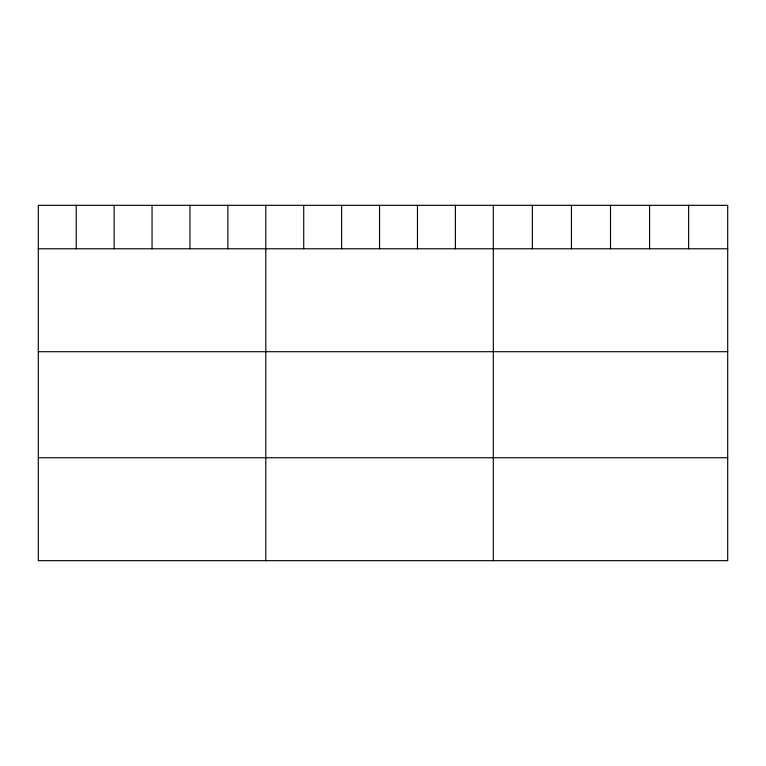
<?xml version="1.0" encoding="UTF-8"?>
<svg xmlns="http://www.w3.org/2000/svg" width="766" height="766" viewBox="0 0 766 766"><rect width="100%" height="100%" fill="white"/><g stroke="black" fill="none" stroke-linecap="round" stroke-linejoin="round"><path stroke-width="1.15" d="M727.7 248.778L727.7 560.674L38.3 560.674L38.3 205.326L727.7 205.326L727.7 248.778L38.3 248.778M38.3 351.699L727.7 351.699M38.3 457.742L727.7 457.742M688.634 205.326L688.634 248.778M649.568 205.326L649.568 248.778M610.502 205.326L610.502 248.778M571.436 205.326L571.436 248.778M532.37 205.326L532.37 248.778M493.304 205.326L493.304 560.674M455.387 205.326L455.387 248.778M417.47 205.326L417.47 248.778M379.553 205.326L379.553 248.778M341.636 205.326L341.636 248.778M303.719 205.326L303.719 248.778M265.802 205.326L265.802 560.674M227.885 205.326L227.885 248.778M189.968 205.326L189.968 248.778M152.051 205.326L152.051 248.778M114.134 205.326L114.134 248.778M76.217 205.326L76.217 248.778"/></g></svg>
